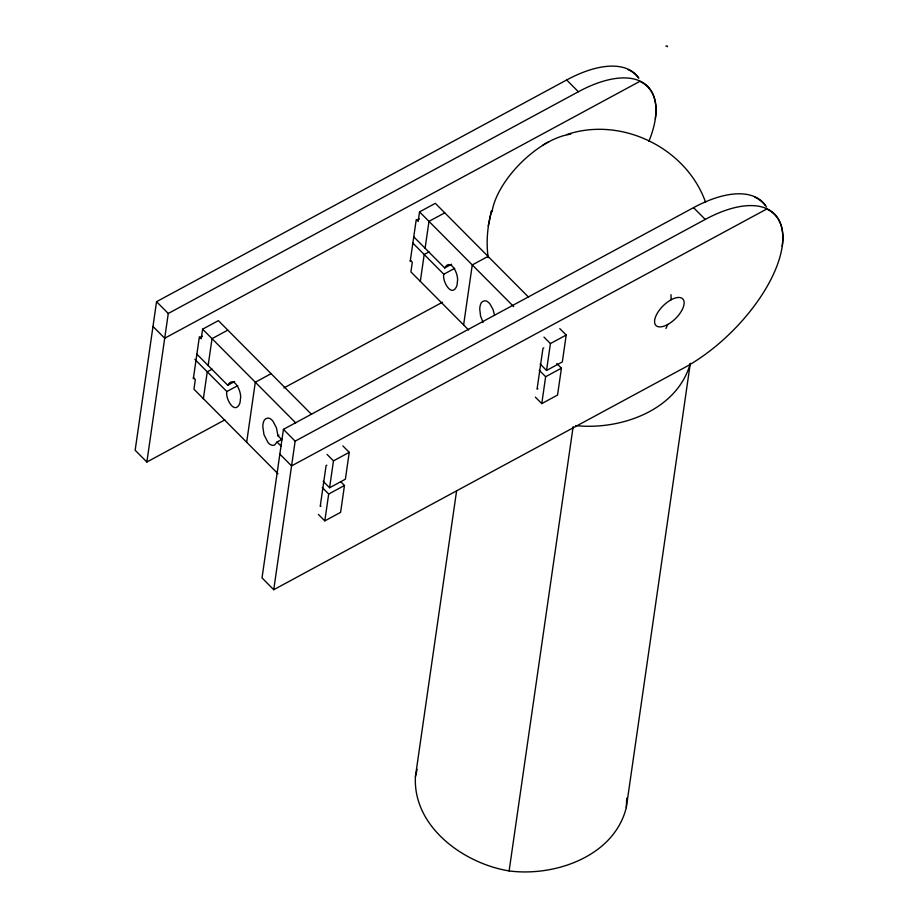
<?xml version="1.0" encoding="UTF-8"?>
<svg xmlns="http://www.w3.org/2000/svg" width="918" height="918" viewBox="0 0 918 918"><rect width="100%" height="100%" fill="white"/><g stroke="black" fill="none" stroke-linecap="round" stroke-linejoin="round"><path stroke-width="1.38" d="M489.982 217.922L491.566 210.75C487.492 225.989 485.943 241.996 488.192 257.66M456.556 491.13L415.418 776.639C412.744 826.9 463.842 863.597 509.123 870.93C554.679 876.897 614.176 856.471 626.294 807.588L690.313 363.31M626.294 807.588L626.73 798.224M638.917 78.168A112.753 53.118 -44.8 0 0 566.67 79.969L156.553 301.689L135.153 450.245L146.857 462.029L224.864 419.87M146.857 462.029L168.269 313.474L156.553 301.689M311.523 414.374L218.381 320.634L202.603 329.172L201.214 338.776L199.229 336.78M203.371 398.676L207.25 371.801L212.104 369.174M208.145 365.525L212.024 338.65L227.802 330.124M246.667 442.235L255.307 382.221L271.097 373.683M766.519 206.975A112.753 53.118 -44.8 0 0 693.538 207.64L283.421 429.36L262.02 577.915L273.736 589.712L683.841 367.98A112.753 53.118 -44.8 0 0 770.305 280.633A112.753 53.118 -44.8 0 0 766.691 209.04L291.568 465.908L279.852 454.123M273.736 589.712L295.137 441.145L283.421 429.36M340.796 481.789L344.468 485.484L340.601 512.359L324.811 520.885L328.69 494.01L322.264 487.55M342.827 445.873L349.242 452.333L345.375 479.207L329.596 487.745L333.464 460.87L327.049 454.399M528.481 297.076L435.339 203.337L419.549 211.874L418.172 221.479L416.187 219.482M420.329 281.378L424.196 254.504L429.05 251.876M425.103 248.239L428.981 221.353L444.76 212.827M463.613 324.949L472.265 264.923L488.043 256.386M556.836 363.574L561.426 368.187L557.547 395.061L541.769 403.599L545.648 376.713L539.222 370.252M559.785 328.575L566.199 335.036L562.332 361.91L546.543 370.447L550.421 343.573L543.995 337.113M509.123 870.93L573.142 426.652M415.418 776.639L417.116 769.341M690.21 363.757C676.887 410.587 620.316 430.335 575.816 425.596M488.227 226.035L489.822 218.828M196.75 354.05L227.744 385.25C233.964 374.292 242.272 392.72 240.39 399.158A28.974 13.552 61.6 0 1 239.782 403.358C234.744 415.602 225.082 398.401 226.849 391.527L194.846 359.328M413.697 236.764L444.702 267.953C450.922 256.994 459.229 275.423 457.336 281.86A28.974 13.552 61.6 0 1 456.739 286.06C451.702 298.304 442.04 281.115 443.796 274.23L412.802 243.029M281.883 439.401L277.029 442.028L274.516 445.104L272.198 445.379L269.812 444.243A8.09 3.787 61.6 0 1 268.045 442.556L263.971 434.639L262.8 426.526A25.807 12.072 61.6 0 1 263.409 422.326C263.902 418.493 268.664 416.508 271.361 419.572A8.09 3.787 61.6 0 1 273.105 421.419L276.479 427.914L277.924 435.752L281.941 439.779M168.269 313.474L578.374 91.754A112.753 53.118 -44.8 0 1 655.337 118.64M202.396 336.206L199.217 337.927L193.331 378.744L194.088 378.331M419.354 218.909L416.084 220.676L410.197 261.492L411.046 261.045M227.744 385.25L234.652 381.521M444.702 267.953L451.61 264.223M226.849 391.527L237.773 385.617M443.796 274.23L454.731 268.32M283.983 387.901L442.487 302.206M277.924 435.752L278.911 435.224M295.137 441.145L705.254 219.425A112.753 53.118 -44.8 0 1 782.205 246.311M333.464 460.87L349.242 452.333M550.421 343.573L566.199 335.036M326.831 465.196L326.085 465.598L320.21 506.415L320.956 506.013M543.789 347.899L542.951 348.358L537.064 389.175L537.914 388.716M328.69 494.01L344.468 485.484M545.648 376.713L561.426 368.187M566.831 134.544C621.532 116.161 686.343 147.901 705.575 202.258M566.67 79.969L578.374 91.754M693.538 207.64L705.254 219.425M419.549 211.874L513.713 306.623M540.128 363.987L546.543 370.447M410.312 260.299L412.285 262.296L410.908 271.9L468.673 330.032M535.355 397.138L541.769 403.599M202.603 329.172L295.745 422.911M323.17 481.284L329.596 487.745M277.029 442.028L281.034 446.056M152.985 326.452L164.701 338.237L639.823 81.369A112.753 53.118 -44.8 0 1 648.865 141.338M193.354 377.596L195.327 379.593L193.95 389.198L277.993 473.78M318.397 514.424L324.811 520.885M483.063 322.436L480.539 315.941L479.758 309.228A25.807 12.072 61.6 0 1 480.366 305.028C480.86 301.196 485.622 299.222 488.319 302.286A8.09 3.787 61.6 0 1 490.063 304.122L493.035 309.527L494.561 315.172M628.107 69.584A112.753 53.118 -44.8 0 1 638.274 77.697M492.071 211.897A64.811 30.535 -44.8 0 1 570.766 134.2M542.584 145.492A113.029 52.877 61.6 0 1 548.62 141.911M670.955 294.644A113.029 52.877 61.6 0 1 671.138 299.773M667.57 324.582A113.029 52.877 61.6 0 1 665.94 328.483M754.975 197.255A112.753 53.118 -44.8 0 1 765.142 205.368M665.86 46.175A2.261 1.067 -44.8 0 1 667.397 46.715M667.925 324.387A18.888 8.893 -44.8 0 0 682.82 298.935A18.888 8.893 -44.8 0 0 657.322 313.199A18.888 8.893 -44.8 0 0 667.925 324.387"/></g></svg>
